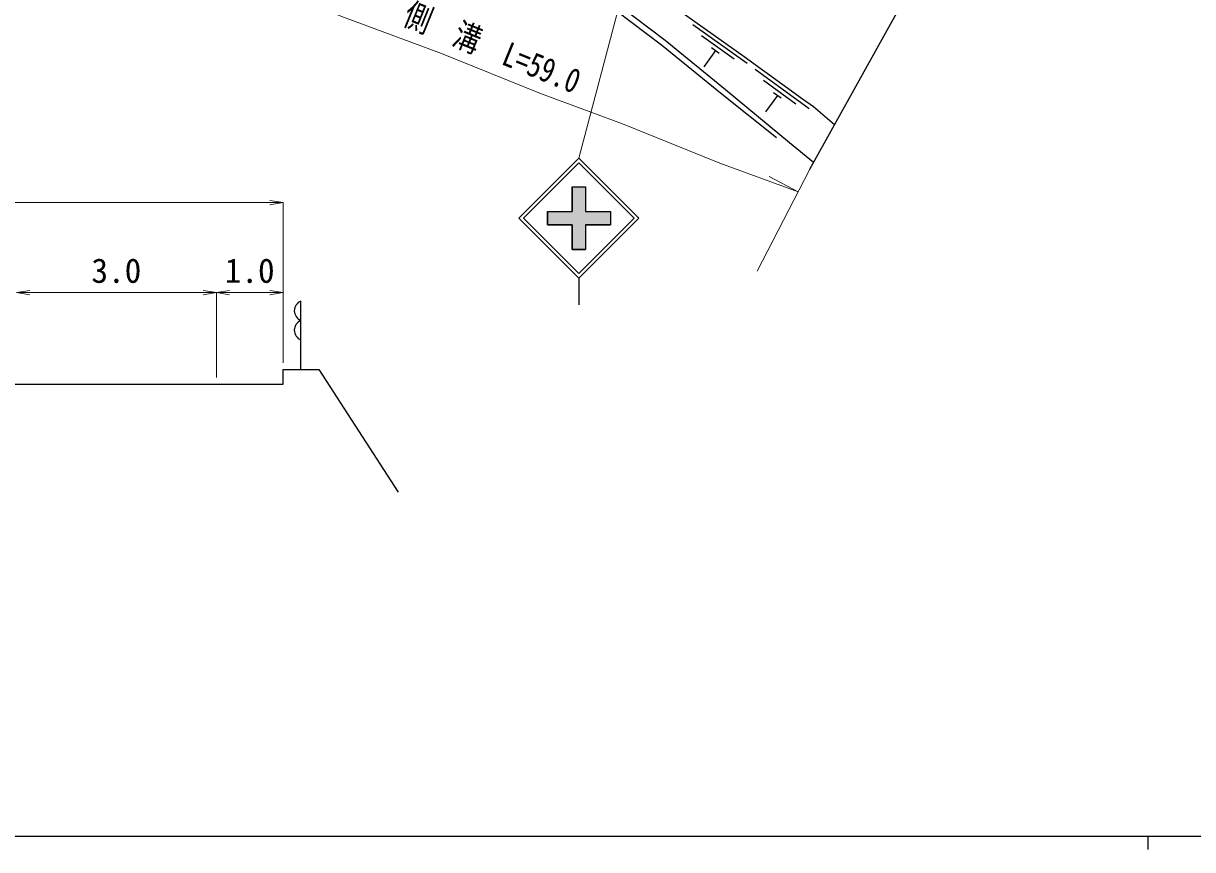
# Model space of a CAD drawing. Units: millimetres at full size, sheet at 1:1000, with parts at other scales. Extents: x 40000 to 680000, y 20000 to 380000.
# Drawn here: x 283652 to 371351, y 204000 to 265976 of the extents above; entities that cross this region are included whole.
import ezdxf
from ezdxf.enums import TextEntityAlignment as Align

# ---------------------------------------------------------------- set-up
doc = ezdxf.new("R2010")
doc.units = ezdxf.units.MM
doc.header["$LTSCALE"] = 1000
doc.linetypes.add('DASHED', pattern=[7.5, 6, -1.5])
for name, color, linetype, lineweight in [('M-BGD', 7, 'Continuous', 25), ('M-BMK-OTRS', 5, 'Continuous', 25), ('M-STR-HTXT', 7, 'Continuous', 13), ('M-STR-STRC', 7, 'Continuous', 25), ('M-TTL-BAND', 7, 'Continuous', 25)]:
    doc.layers.add(name, color=color, linetype=linetype, lineweight=lineweight)
doc.styles.add('ＭＳ ゴシック', font='')
doc.styles.get('ＭＳ ゴシック').set_extended_font_data('MS Gothic')

# ---------------------------------------------------------------- blocks, each defined once
blk = doc.blocks.new('open_arrow')
at = {"color": 0, "linetype": 'Continuous', "lineweight": -2}
blk.add_lwpolyline([(7.5, 1.25), (0, 0), (7.5, -1.25)], dxfattribs=at)

msp = doc.modelspace()

# ---------------------------------------------------------------- hatches: boundary and pattern name
at = {"layer": 'M-STR-STRC'}
msp.add_hatch(color=256, dxfattribs=at).paths.add_polyline_path([(324819, 250868), (324818, 249008), (325818, 249008), (325819, 250868), (327678, 250868), (327678, 251868), (325819, 251868), (325820, 253728), (324820, 253728), (324819, 251868), (322958, 251868), (322958, 250868)])

# ---------------------------------------------------------------- linework, layer by layer
at = {"layer": 'M-BGD'}
for p, q in [((337943, 262966), (333875, 265873)), ((336955, 263304), (334514, 265048)), ((335845, 263728), (335275, 264135)), ((335560, 263931), (334688, 262711)), ((342582, 259572), (338544, 262521)), ((341598, 259920), (339175, 261689)), ((340210, 260562), (339325, 259351)), ((340492, 260356), (339927, 260768)), ((304475, 240009), (304475, 245148))]:
    msp.add_line(p, q, dxfattribs=at)
for points in [[(342927, 255548), (341114, 257007), (336319, 260997), (331786, 264693), (328416, 267245), (325153, 269552), (322130, 271624), (320523, 272801), (319060, 273875), (316915, 275419), (314698, 276998), (303661, 284999), (298319, 289538), (297127, 290506)], [(319626, 273459), (324516, 273219), (331102, 268223), (337717, 263497), (342083, 260308), (342926, 259746), (344501, 258388)], [(265627, 238917), (268127, 238917), (283127, 238917), (298127, 238917), (303127, 238917), (303127, 240009), (305823, 240009), (311762, 230822)]]:
    msp.add_lwpolyline(points, dxfattribs=at)
at = {"layer": 'M-BGD', "linetype": 'DASHED'}
msp.add_lwpolyline([(340133, 257399), (336056, 260631), (331508, 264339), (328150, 266882), (324895, 269182), (321870, 271256), (320257, 272438), (318795, 273511), (316653, 275053), (314435, 276633), (303383, 284645), (300671, 286949), (298019, 289282), (296880, 290226)], dxfattribs=at)
at = {"layer": 'M-BGD'}
for centre in [(304756, 244419), (304756, 242961)]:
    msp.add_arc(centre, 782, 111.12593, 248.87407, dxfattribs=at)
at = {"layer": 'M-BMK-OTRS'}
msp.add_line((342644, 255038), (370591, 305465), dxfattribs=at)
at = {"layer": 'M-STR-HTXT'}
for p, q in [((333087, 285182), (325318, 255868)), ((342644, 255038), (338681, 247400)), ((341766, 253336), (339601, 254493)), ((303127, 252529), (253127, 252529)), ((303127, 240509), (303127, 252530)), ((283127, 245777), (298127, 245777)), ((298127, 239417), (298127, 245779)), ((298127, 245778), (303127, 245778))]:
    msp.add_line(p, q, dxfattribs=at)
msp.add_lwpolyline([(295150, 271403), (300191, 269368), (307660, 266434), (315025, 263729), (322434, 260714), (328600, 258453), (335881, 255491), (341766, 253336)], dxfattribs=at)
at = {"layer": 'M-STR-STRC'}
for p, q in [((320818, 251368), (325318, 255868)), ((321172, 251368), (325318, 255515)), ((329818, 251368), (325318, 255868)), ((329465, 251368), (325318, 255515)), ((324820, 253728), (324819, 251868)), ((324820, 253728), (325820, 253728)), ((325820, 253728), (325819, 251868)), ((322958, 251868), (324819, 251868)), ((322958, 251868), (322958, 250868)), ((325819, 251868), (327678, 251868)), ((327678, 251868), (327678, 250868)), ((320818, 251368), (325318, 246868)), ((321172, 251368), (325318, 247221)), ((322958, 250868), (324819, 250868)), ((324819, 250868), (324818, 249008)), ((325318, 247221), (329465, 251368)), ((325318, 246868), (329818, 251368)), ((325819, 250868), (325818, 249008)), ((325819, 250868), (327678, 250868)), ((324818, 249008), (325818, 249008)), ((325318, 246868), (325318, 244868))]:
    msp.add_line(p, q, dxfattribs=at)
msp.add_lwpolyline([(322958, 251868), (324819, 251868), (324820, 253728), (325820, 253728), (325819, 251868), (327678, 251868), (327678, 250868), (325819, 250868), (325818, 249008), (324818, 249008), (324819, 250868), (322958, 250868)], close=True, dxfattribs=at)
at = {"layer": 'M-TTL-BAND'}
for p, q in [((40000, 205000), (579000, 205000)), ((368000, 205000), (368000, 204000))]:
    msp.add_line(p, q, dxfattribs=at)

# ---------------------------------------------------------------- block references
at = {"layer": 'M-STR-HTXT', "xscale": 133, "yscale": 133, "rotation": 180}
for p in [(303127, 252529), (298127, 245777), (303127, 245778)]:
    msp.add_blockref('open_arrow', p, dxfattribs=at)
at = {"layer": 'M-STR-HTXT', "xscale": 133, "yscale": 133}
for p in [(283127, 245777), (298127, 245778)]:
    msp.add_blockref('open_arrow', p, dxfattribs=at)

# ---------------------------------------------------------------- texts
at = {"layer": 'M-STR-HTXT', "style": 'ＭＳ ゴシック', "width": 0.8}
msp.add_text('側\u3000溝\u3000L=59.0', height=1833, rotation=337.855, dxfattribs=at).set_placement((318275, 262813), align=Align.BOTTOM_CENTER)
at = {"layer": 'M-STR-HTXT', "style": 'ＭＳ ゴシック'}
for s, p in [('3.0', (290627, 245965)), ('1.0', (300627, 245965))]:
    msp.add_text(s, height=1833, dxfattribs=at).set_placement(p, align=Align.BOTTOM_CENTER)

doc.saveas('drawing.dxf')
